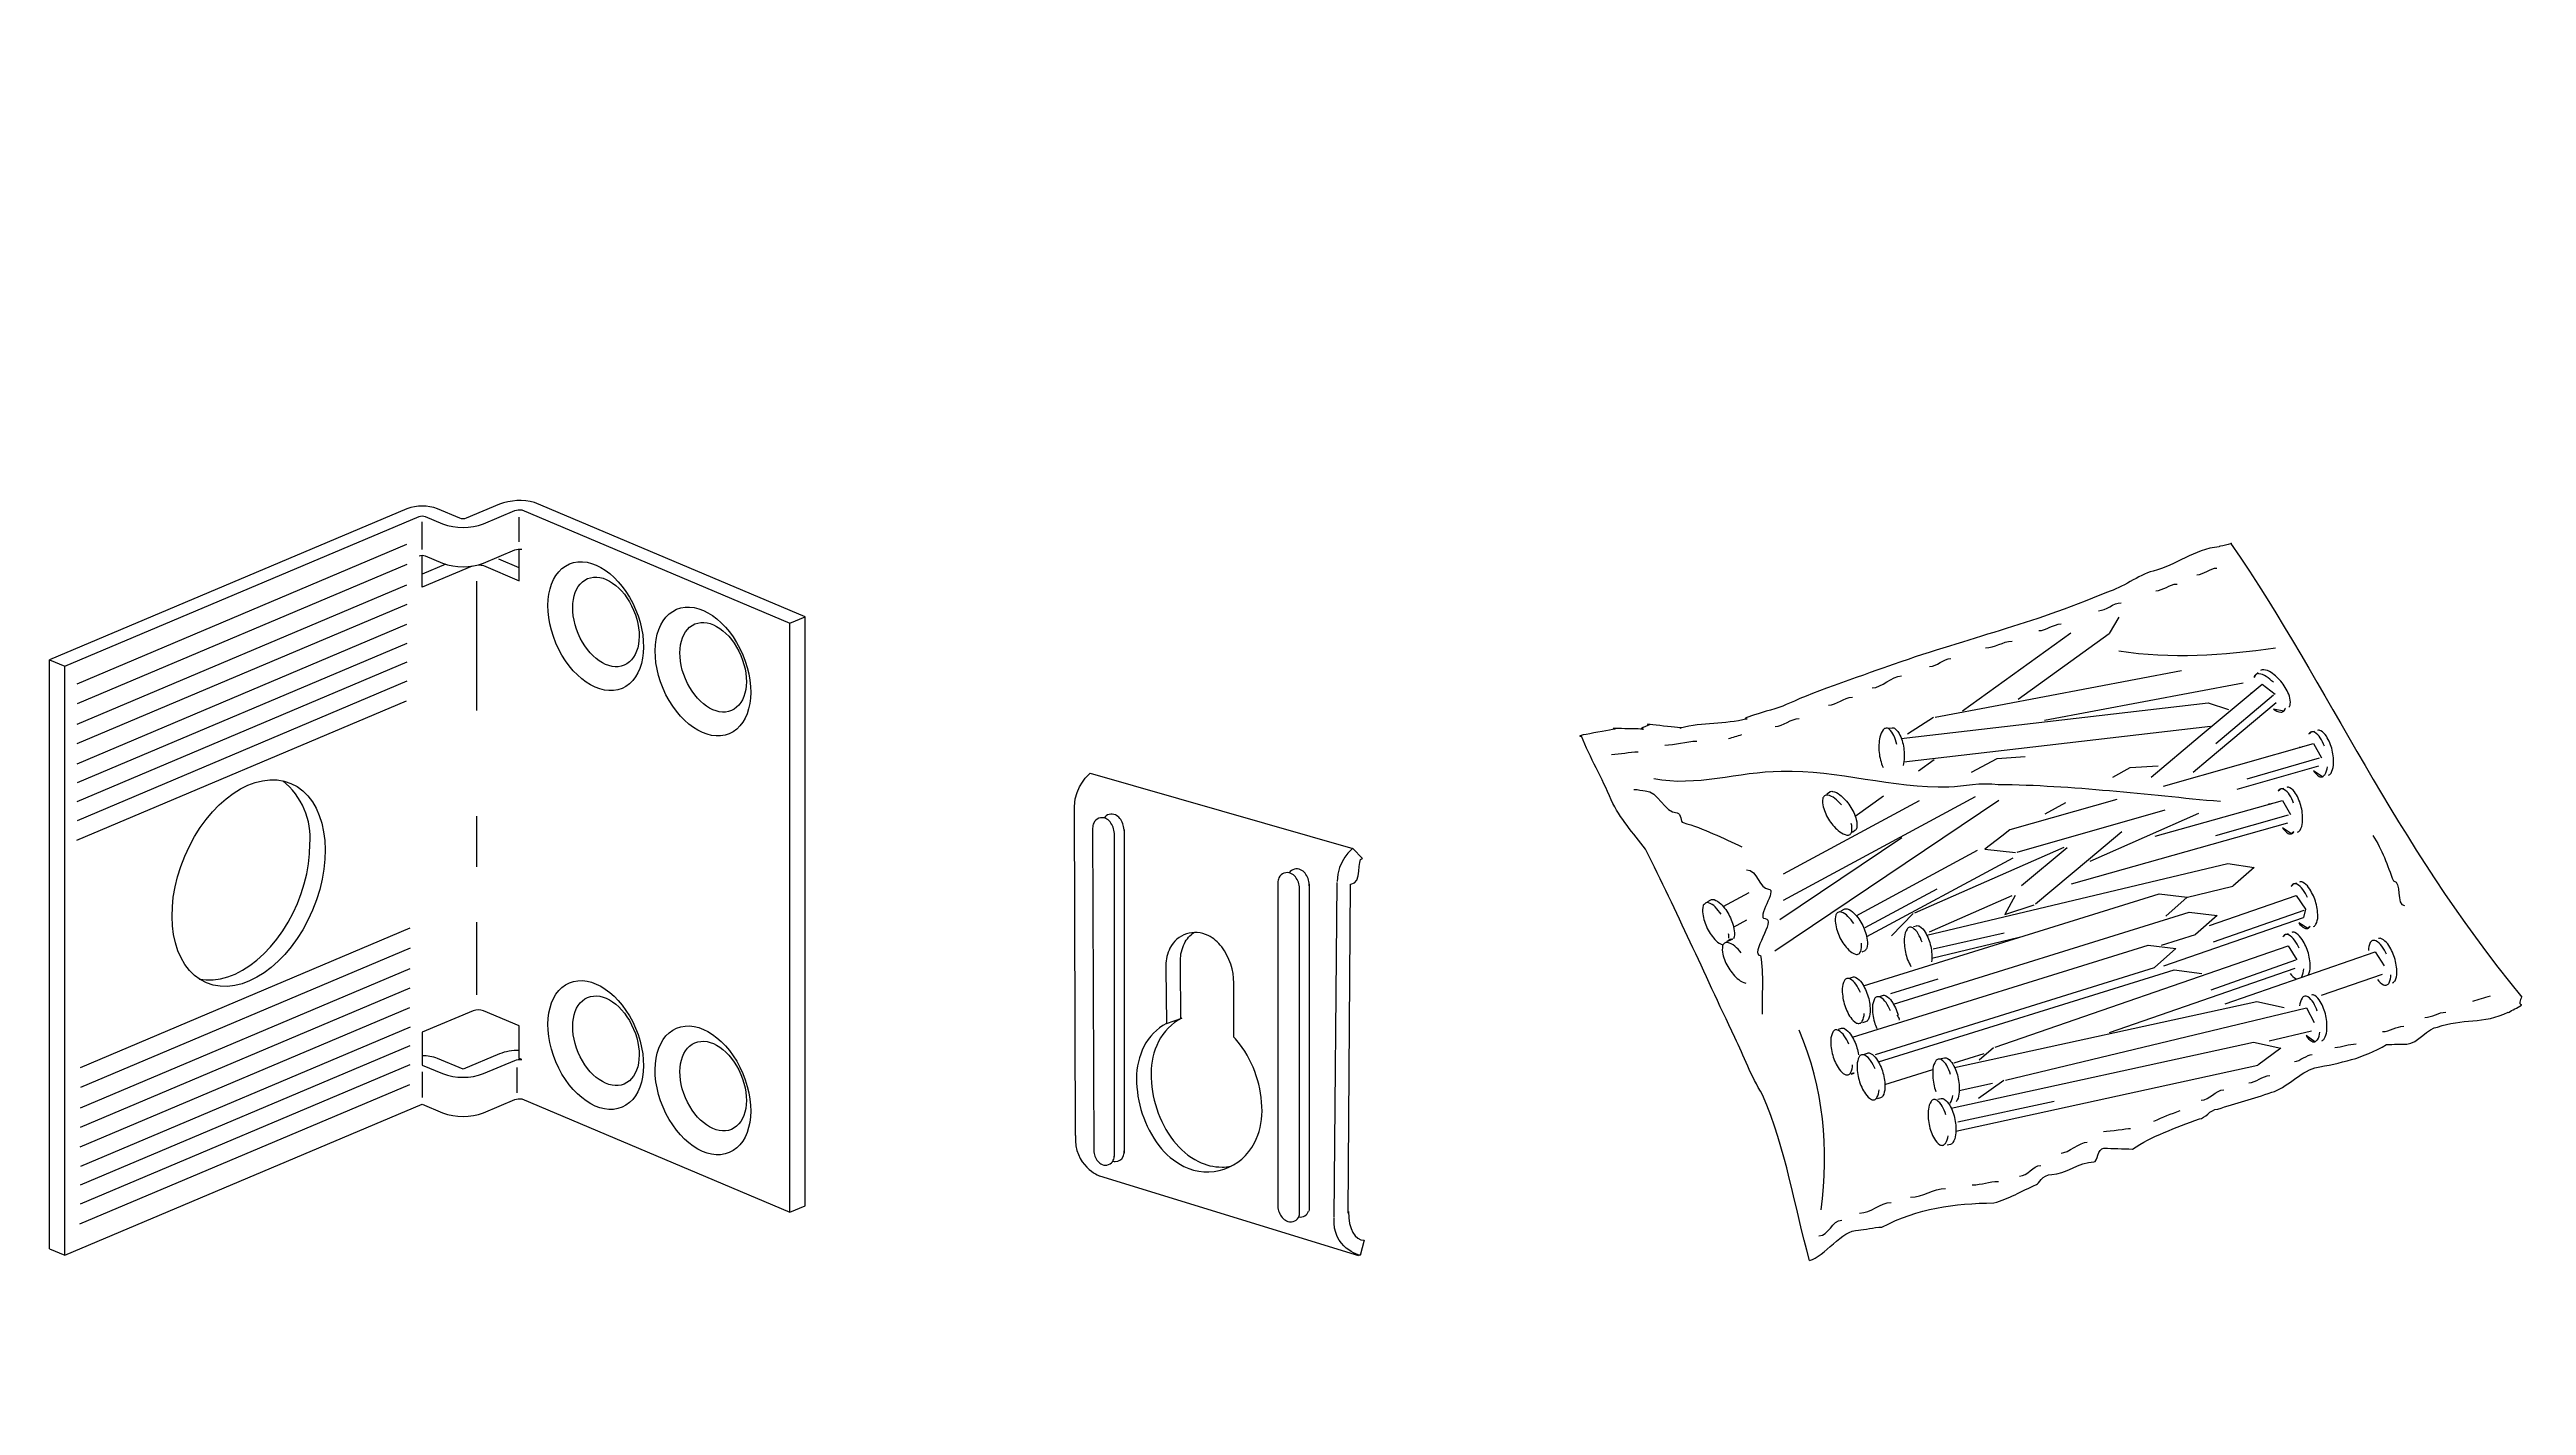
# Model space of a CAD drawing. Header units: metres. Extents: x -30.9 to 24.7, y -10.3 to 6.8.
# Drawn here: x -11.219 to -8.093, y 2.77 to 4.481 of the extents above; entities that cross this region are included whole.
import ezdxf

# ---------------------------------------------------------------- set-up
doc = ezdxf.new("R2010")
doc.units = ezdxf.units.M
doc.header["$MEASUREMENT"] = 0
doc.layers.add('PDF_Working_Num_Penna__7_Num_Penna__7', color=7, linetype='Continuous', lineweight=18)
doc.styles.add('GENERATED_STYLE_1', font='')
doc.styles.get('GENERATED_STYLE_1').set_extended_font_data('Arial')

msp = doc.modelspace()

# ---------------------------------------------------------------- linework, layer by layer
at = {"layer": 'PDF_Working_Num_Penna__7_Num_Penna__7', "color": 7, "linetype": 'Continuous', "lineweight": 18, "flags": 128}
for points in [[(-10.7489, 3.1499), (-10.7232, 3.1391, 0.17913), (-10.6716, 3.1391), (-10.6321, 3.1558, -0.123376), (-10.6232, 3.1567), (-10.285, 3.0138), (-10.2657, 3.022), (-10.2657, 3.7652), (-10.6072, 3.9095, 0.148682), (-10.6515, 3.9072), (-10.6935, 3.8894, -0.176947), (-10.7013, 3.8894), (-10.7296, 3.9014, 0.17935), (-10.7682, 3.9014), (-11.2193, 3.7108)], [(-11.2193, 2.9675), (-11.2, 2.9594), (-11.2, 3.7026), (-10.7528, 3.8916, -0.178241), (-10.7451, 3.8916), (-10.7232, 3.8823, 0.17913), (-10.6716, 3.8823), (-10.6321, 3.899, -0.122393), (-10.6232, 3.9), (-10.285, 3.757)], [(-10.7528, 3.842, -0.175926), (-10.7451, 3.842), (-10.7232, 3.8328, 0.17913), (-10.6716, 3.8328), (-10.6321, 3.8495, -0.124893), (-10.6232, 3.8504)], [(-10.6776, 3.8307, -0.090673), (-10.6716, 3.8296), (-10.6265, 3.8105), (-10.6265, 3.8506)], [(-8.4124, 3.6824, 0.050353), (-8.4215, 3.6899, 0.119623), (-8.4308, 3.6933, 0.203197), (-8.4346, 3.6922), (-8.4315, 3.6948)], [(-8.3929, 3.6511, 0.195819), (-8.391, 3.6547, 0.111646), (-8.3922, 3.665, 0.079076), (-8.4014, 3.6818, 0.081039), (-8.4153, 3.6948, 0.120053), (-8.4246, 3.6983, 0.204445), (-8.4285, 3.6971)], [(-8.8876, 3.6039, 0.048887), (-8.8914, 3.6153, 0.115802), (-8.8975, 3.6234, 0.427108), (-8.9047, 3.6226, 0.113194), (-8.909, 3.6133, 0.077173), (-8.91, 3.5939, 0.078211), (-8.905, 3.5751)], [(-8.8976, 3.6245), (-8.8936, 3.625, -0.205194), (-8.8898, 3.6239, -0.116006), (-8.8837, 3.6157, -0.078138), (-8.8786, 3.597, -0.07717), (-8.8796, 3.5776)], [(-8.3479, 3.6018, 0.050939), (-8.3531, 3.6123, 0.119106), (-8.3603, 3.6193, 0.20303), (-8.3643, 3.6198), (-8.3603, 3.6209)], [(-8.3428, 3.5652, 0.191807), (-8.3396, 3.5678, 0.110087), (-8.3366, 3.5777, 0.078816), (-8.3381, 3.5968, 0.080784), (-8.3455, 3.6143, 0.120634), (-8.3526, 3.6213, 0.207756), (-8.3566, 3.6218)], [(-11.0305, 3.3081), (-11.0302, 3.308), (-11.0216, 3.3069), (-11.0127, 3.3069), (-11.0036, 3.3082), (-10.9943, 3.3107), (-10.985, 3.3143), (-10.9757, 3.3191), (-10.9665, 3.325), (-10.9575, 3.332), (-10.9487, 3.3399), (-10.9404, 3.3488), (-10.9324, 3.3584), (-10.925, 3.3688), (-10.9182, 3.3799), (-10.912, 3.3915), (-10.9065, 3.4035), (-10.9018, 3.4158), (-10.8978, 3.4283), (-10.8947, 3.4409), (-10.8925, 3.4535), (-10.8911, 3.4659), (-10.8907, 3.478, 0.249493), (-10.9249, 3.5581)], [(-8.9575, 3.5277, 0.050071), (-8.966, 3.5359, 0.119832), (-8.9751, 3.54, 0.207099), (-8.979, 3.5391, 0.198069), (-8.9811, 3.5357, 0.112097), (-8.9806, 3.5254, 0.078642), (-8.9726, 3.5078, 0.081191), (-8.9597, 3.4938, 0.121058), (-8.9506, 3.4897, 0.206018), (-8.9467, 3.4905, 0.196334), (-8.9446, 3.494, 0.112269), (-8.9451, 3.5043)], [(-8.9761, 3.5415), (-8.9727, 3.5439, -0.208336), (-8.9688, 3.5448, -0.119708), (-8.9597, 3.5406, -0.079407), (-8.9468, 3.5266, -0.078576), (-8.9388, 3.5091, -0.111316), (-8.9383, 3.4988, -0.197696), (-8.9405, 3.4953), (-8.9438, 3.4929)], [(-8.3869, 3.5298, 0.049528), (-8.392, 3.5403, 0.119989), (-8.3991, 3.5473, 0.206085), (-8.4031, 3.5478), (-8.3991, 3.5489)], [(-8.382, 3.4932, 0.193826), (-8.3787, 3.4958, 0.11172), (-8.3756, 3.5056, 0.079171), (-8.3771, 3.5248, 0.080871), (-8.3844, 3.5423, 0.120575), (-8.3915, 3.5493, 0.207487), (-8.3955, 3.5498)], [(-9.8753, 3.4918, 0.162092), (-9.8807, 3.5062, 0.116747), (-9.8862, 3.5105, 0.414423), (-9.9013, 3.5048, 0.107893), (-9.9027, 3.4985), (-9.9027, 3.4979)], [(-9.8631, 3.4955), (-9.8631, 3.4958, 0.015457), (-9.8631, 3.4964, 0.162741), (-9.8684, 3.5107, 0.115623), (-9.874, 3.5151, 0.362195), (-9.8883, 3.5111)], [(-9.9027, 3.4989), (-9.9013, 3.0917, 0.16286), (-9.8961, 3.0781, 0.117079), (-9.8908, 3.074, 0.412195), (-9.8766, 3.0794, 0.107452), (-9.8753, 3.0854, 0.016296), (-9.8753, 3.0859)], [(-9.6414, 3.4225, 0.162783), (-9.6468, 3.4369, 0.117944), (-9.6524, 3.4413, 0.413317), (-9.6676, 3.4356, 0.106492), (-9.6689, 3.4294), (-9.6689, 3.0204)], [(-9.6292, 3.4255, 0.01747), (-9.6292, 3.4265, 0.015457), (-9.6292, 3.4271, 0.162034), (-9.6346, 3.4415, 0.116444), (-9.6402, 3.4459, 0.361835), (-9.6545, 3.4419)], [(-9.6689, 3.0222, 0.019178), (-9.669, 3.0213, 0.034046), (-9.6688, 3.0192, 0.162771), (-9.6621, 3.0057, 0.116052), (-9.6562, 3.0021, 0.415185), (-9.6421, 3.0092, 0.052882), (-9.6415, 3.012), (-9.6415, 3.423)], [(-9.6292, 3.4276), (-9.6292, 3.0181, -0.05234), (-9.6299, 3.0152)], [(-9.126, 3.4059), (-9.1224, 3.4078, -0.210929), (-9.1184, 3.4082, -0.119473), (-9.1099, 3.4029, -0.080133), (-9.0987, 3.3873, -0.078753), (-9.0929, 3.3689, -0.111518), (-9.0936, 3.3586)], [(-8.3692, 3.4107, 0.049134), (-8.3752, 3.421, 0.118447), (-8.3828, 3.4277, 0.209439), (-8.3868, 3.428), (-8.3829, 3.4293)], [(-8.3616, 3.3744, 0.201986), (-8.3586, 3.3771, 0.113006), (-8.3563, 3.3871, 0.077866), (-8.3593, 3.4063, 0.079768), (-8.3679, 3.4235, 0.118302), (-8.3755, 3.4302, 0.204496), (-8.3795, 3.4304)], [(-9.132, 3.4006, 0.111511), (-9.1327, 3.3903, 0.078158), (-9.1269, 3.3719, 0.079725), (-9.1157, 3.3563, 0.119041), (-9.1072, 3.351)], [(-9.1095, 3.3897, 0.049146), (-9.1169, 3.3989, 0.116568), (-9.1254, 3.4042, 0.206618), (-9.1294, 3.4038)], [(-8.9419, 3.3779, 0.050401), (-8.9494, 3.3871, 0.119001), (-8.9579, 3.3924, 0.204435), (-8.9619, 3.3921, 0.193753), (-8.9645, 3.3889, 0.112344), (-8.9652, 3.3786, 0.078111), (-8.9594, 3.3601, 0.079794), (-8.9482, 3.3446, 0.118164), (-8.9397, 3.3393, 0.208859), (-8.9357, 3.3396)], [(-8.9579, 3.3942), (-8.9543, 3.3961, -0.208655), (-8.9503, 3.3965, -0.119354), (-8.9418, 3.3912, -0.079997), (-8.9307, 3.3756, -0.077962), (-8.9249, 3.3572, -0.111551), (-8.9256, 3.3469, -0.195832), (-8.9282, 3.3437), (-8.9318, 3.3418)], [(-9.8096, 3.2518, 0.156206), (-9.8379, 3.2229, 0.11641), (-9.8473, 3.1828, 0.162315), (-9.819, 3.0979, 0.116501), (-9.7874, 3.0716, 0.414355), (-9.6984, 3.1013, 0.116315), (-9.6889, 3.1413, 0.162236), (-9.7172, 3.2262, 0.030144), (-9.7243, 3.2345), (-9.7245, 3.3027, 0.162196), (-9.7398, 3.3487, 0.116013), (-9.7569, 3.3629, 0.414098), (-9.8051, 3.3469, 0.116175), (-9.8102, 3.3252, 0.012052), (-9.8102, 3.3214), (-9.8096, 3.2518), (-9.7901, 3.2586, 0.161002), (-9.8196, 3.229, 0.116485), (-9.829, 3.1889, 0.162289), (-9.8007, 3.104, 0.116607), (-9.7691, 3.0777, 0.116473), (-9.7394, 3.0707, 0.042898), (-9.7278, 3.0717)], [(-9.7913, 3.2579), (-9.7919, 3.3275, -0.012005), (-9.7919, 3.3313, -0.116175), (-9.7868, 3.353, -0.129629), (-9.7748, 3.3667)], [(-9.0841, 3.3411, 0.049707), (-9.0923, 3.3495, 0.118329), (-9.1013, 3.354, 0.208918), (-9.1052, 3.3532, 0.197833), (-9.1075, 3.3498, 0.110776), (-9.1073, 3.3395, 0.078295), (-9.0998, 3.3217, 0.080391), (-9.0872, 3.3073, 0.118666), (-9.0783, 3.3028)], [(-8.8557, 3.3544, 0.048607), (-8.8607, 3.3652, 0.116991), (-8.8676, 3.3726, 0.42661), (-8.8748, 3.371, 0.112216), (-8.878, 3.3611, 0.076839), (-8.8768, 3.3417, 0.078354), (-8.8698, 3.3237)], [(-8.8668, 3.3743), (-8.8628, 3.3752, -0.20613), (-8.8589, 3.3745, -0.116738), (-8.8519, 3.3672, -0.078117), (-8.8449, 3.3492, -0.077823), (-8.8437, 3.3298)], [(-8.3798, 3.3469, 0.048901), (-8.3857, 3.3571, 0.11729), (-8.3933, 3.3638, 0.207175), (-8.3973, 3.3641), (-8.3934, 3.3654)], [(-8.3682, 3.3136, 0.112652), (-8.3659, 3.3236, 0.077214), (-8.3689, 3.3428, 0.07864), (-8.3776, 3.36, 0.116476), (-8.3852, 3.3666, 0.205005), (-8.3891, 3.3669)], [(-8.2696, 3.3393, 0.048835), (-8.2755, 3.3496, 0.117441), (-8.2832, 3.3563, 0.425402), (-8.29, 3.3539, 0.11118), (-8.2924, 3.3438)], [(-8.2588, 3.3057, 0.112685), (-8.2565, 3.3158, 0.077237), (-8.2595, 3.335, 0.07864), (-8.2681, 3.3522, 0.116811), (-8.2757, 3.3588, 0.207106), (-8.2797, 3.3591)], [(-8.9337, 3.2909, 0.048527), (-8.9394, 3.3014, 0.117249), (-8.9468, 3.3082, 0.425006), (-8.9539, 3.306, 0.112141), (-8.9565, 3.2961, 0.077059), (-8.954, 3.2768, 0.078887), (-8.9459, 3.2593, 0.117604), (-8.9385, 3.2525, 0.425088), (-8.9314, 3.2547, 0.112811), (-8.9288, 3.2647)], [(-8.9473, 3.3092), (-8.9434, 3.3104, -0.205939), (-8.9394, 3.31, -0.118128), (-8.932, 3.3032, -0.078364), (-8.9238, 3.2857, -0.077144), (-8.9214, 3.2664, -0.112015), (-8.924, 3.2564, -0.199333), (-8.9271, 3.2538), (-8.931, 3.2526)], [(-8.8956, 3.2677, 0.049064), (-8.9013, 3.2782, 0.117753), (-8.9087, 3.2851, 0.208637), (-8.9127, 3.2855, 0.199583), (-8.9158, 3.2829, 0.112141), (-8.9184, 3.2729, 0.077053), (-8.9159, 3.2537, 0.035693), (-8.913, 3.2457)], [(-8.9095, 3.2861), (-8.9056, 3.2873, -0.203434), (-8.9016, 3.2869, -0.117278), (-8.8942, 3.2801, -0.078668), (-8.8861, 3.2626)], [(-8.3569, 3.2674, 0.047343), (-8.3619, 3.2782, 0.116047), (-8.3689, 3.2856, 0.426665), (-8.3761, 3.2839, 0.11225), (-8.3792, 3.2741)], [(-8.3514, 3.2302, 0.202112), (-8.3481, 3.2326, 0.113127), (-8.345, 3.2424, 0.077371), (-8.3462, 3.2617, 0.078776), (-8.3532, 3.2797, 0.116524), (-8.3602, 3.2871, 0.207574), (-8.3641, 3.2878)], [(-8.2808, 3.3074, 0.117729), (-8.2732, 3.3008, 0.426808), (-8.2662, 3.3032, 0.111146), (-8.2639, 3.3133)], [(-10.7489, 3.1995), (-10.7232, 3.1886, 0.179478), (-10.6716, 3.1886), (-10.6321, 3.2053, -0.12434), (-10.6232, 3.2063), (-10.6265, 3.2077), (-10.6265, 3.249), (-10.6716, 3.268, 0.179416), (-10.6845, 3.268), (-10.7489, 3.2408)], [(-8.9483, 3.2259, 0.049064), (-8.954, 3.2364, 0.117753), (-8.9614, 3.2432, 0.208637), (-8.9654, 3.2437, 0.198161), (-8.9684, 3.241, 0.112141), (-8.971, 3.2311, 0.077053), (-8.9686, 3.2118, 0.078744), (-8.9605, 3.1943, 0.11798), (-8.953, 3.1875, 0.424598), (-8.946, 3.1897, 0.112965), (-8.9434, 3.1997)], [(-8.9614, 3.2446), (-8.9575, 3.2458, -0.202014), (-8.9536, 3.2454, -0.117101), (-8.9461, 3.2385, -0.078686), (-8.938, 3.2211, -0.035028), (-8.9362, 3.2125)], [(-10.6265, 3.218, 0.094333), (-10.6515, 3.2135), (-10.6974, 3.1941), (-10.7296, 3.2077, 0.096076), (-10.7489, 3.2111)], [(-8.915, 3.1945, 0.048549), (-8.9207, 3.205, 0.117477), (-8.9281, 3.2118, 0.21007), (-8.9321, 3.2123, 0.19667), (-8.9352, 3.2097, 0.112125), (-8.9377, 3.1997, 0.077001), (-8.9353, 3.1804, 0.078247), (-8.9272, 3.163, 0.117555), (-8.9198, 3.1561, 0.424023), (-8.9127, 3.1583, 0.11242), (-8.9101, 3.1683)], [(-8.9286, 3.2133), (-8.9247, 3.2145, -0.208178), (-8.9207, 3.2141, -0.117656), (-8.9133, 3.2072, -0.078221), (-8.9051, 3.1898, -0.07711), (-8.9027, 3.1705, -0.112015), (-8.9053, 3.1605, -0.200181), (-8.9084, 3.1579), (-8.9123, 3.1567)], [(-8.8198, 3.1877, 0.048613), (-8.8246, 3.1987, 0.115411), (-8.8314, 3.2062, 0.42875), (-8.8386, 3.2046, 0.113456), (-8.842, 3.1949, 0.077128), (-8.8411, 3.1755, 0.03885), (-8.8385, 3.1661)], [(-8.8315, 3.2077), (-8.8275, 3.2086, -0.206982), (-8.8236, 3.2078, -0.116871), (-8.8168, 3.2004, -0.078292), (-8.8101, 3.1822, -0.077205), (-8.8092, 3.1628, -0.112964), (-8.8126, 3.1531)], [(-8.8256, 3.1368, 0.04713), (-8.8304, 3.1477, 0.115024), (-8.8373, 3.1552, 0.428226), (-8.8445, 3.1536, 0.114074), (-8.8478, 3.1439, 0.077677), (-8.847, 3.1245, 0.078573), (-8.8403, 3.1064, 0.116557), (-8.8334, 3.0989, 0.203195), (-8.8295, 3.0982)], [(-8.8357, 3.1563), (-8.8317, 3.1572, -0.208578), (-8.8278, 3.1564, -0.11622), (-8.8209, 3.149, -0.078227), (-8.8143, 3.1308, -0.07767), (-8.8134, 3.1114, -0.113393), (-8.8168, 3.1017, -0.205058), (-8.82, 3.0994), (-8.824, 3.0985)], [(-9.8772, 3.0781, 0.076195), (-9.8741, 3.0776, 0.293425), (-9.8643, 3.0839, 0.107657), (-9.863, 3.09, 0.016293), (-9.863, 3.0905, 0.009836), (-9.8631, 3.0914)]]:
    msp.add_lwpolyline(points, format="xyb", dxfattribs=at)
for points in [[(-10.7489, 3.8499), (-10.7489, 3.885)], [(-10.6265, 3.8598), (-10.6265, 3.8908)], [(-10.7686, 3.8561), (-11.1848, 3.6802)], [(-10.7682, 3.831), (-11.1844, 3.6551)], [(-10.6858, 3.8291), (-10.7489, 3.8024), (-10.7489, 3.8427)], [(-10.7191, 3.8313), (-10.7489, 3.8187)], [(-10.6265, 3.8269), (-10.6523, 3.8378)], [(-10.7686, 3.8051), (-11.1848, 3.6292)], [(-10.6805, 3.8102), (-10.6805, 3.6468)], [(-10.7688, 3.7552), (-11.185, 3.5793)], [(-10.7685, 3.7806), (-11.1847, 3.6047)], [(-10.285, 3.0138), (-10.285, 3.7571), (-10.2657, 3.7652)], [(-8.6073, 3.7646), (-8.6196, 3.7438)], [(-10.7682, 3.7314), (-11.1844, 3.5555)], [(-8.8049, 3.6466), (-8.6682, 3.7448)], [(-8.7345, 3.6613), (-8.6196, 3.7438)], [(-11.2193, 2.9675), (-11.2193, 3.7108), (-11.2, 3.7026)], [(-10.7684, 3.7077), (-11.1847, 3.5317)], [(-8.7589, 3.6536), (-8.5284, 3.6972)], [(-10.7691, 3.6587), (-11.1853, 3.4828)], [(-10.7684, 3.6838), (-11.1846, 3.5078)], [(-8.7012, 3.6345), (-8.4507, 3.6818)], [(-8.5047, 3.6147), (-8.4266, 3.6799)], [(-8.485, 3.6052), (-8.4121, 3.6665)], [(-8.4266, 3.68), (-8.4101, 3.6676)], [(-8.882, 3.6115), (-8.7155, 3.6308)], [(-8.8788, 3.5821), (-8.4916, 3.6269)], [(-8.8414, 3.638), (-8.8742, 3.6168)], [(-8.8391, 3.6384), (-8.7589, 3.6536)], [(-8.7155, 3.6308), (-8.4948, 3.6563)], [(-8.4948, 3.6563), (-8.4689, 3.648)], [(-8.4946, 3.5852), (-8.4089, 3.6569)], [(-8.5668, 3.5627), (-8.5047, 3.6147)], [(-8.5512, 3.5514), (-8.3619, 3.6053)], [(-8.3619, 3.6053), (-8.3518, 3.5873)], [(-9.9057, 3.5676), (-9.5743, 3.4729)], [(-8.8603, 3.5709), (-8.8407, 3.585)], [(-8.7933, 3.5689), (-8.761, 3.5863)], [(-8.761, 3.5863), (-8.7257, 3.5888)], [(-8.6152, 3.5626), (-8.593, 3.5747)], [(-8.593, 3.5747), (-8.5576, 3.5771)], [(-8.5138, 3.5691), (-8.4946, 3.5852)], [(-8.4579, 3.5476), (-8.355, 3.5771)], [(-8.4456, 3.5607), (-8.354, 3.5872)], [(-9.0415, 3.3436), (-8.7591, 3.5338)], [(-9.0308, 3.4074), (-8.7885, 3.5383)], [(-9.0308, 3.4406), (-8.8591, 3.5334)], [(-8.9402, 3.5134), (-8.9044, 3.5392)], [(-8.6101, 3.5345), (-8.7449, 3.4961), (-8.755, 3.4884)], [(-8.5616, 3.4884), (-8.4008, 3.5334)], [(-8.4008, 3.5334), (-8.3909, 3.5154)], [(-10.6805, 3.5134), (-10.6805, 3.4496)], [(-9.9243, 3.1107), (-9.9255, 3.5258)], [(-8.7359, 3.4679), (-8.5488, 3.5215)], [(-8.7006, 3.5165), (-8.6742, 3.5308)], [(-8.6672, 3.4283), (-8.3941, 3.5051)], [(-8.6434, 3.4569), (-8.5064, 3.5173)], [(-8.4848, 3.4892), (-8.3931, 3.5152)], [(-9.8753, 3.084), (-9.8753, 3.4915)], [(-9.8631, 3.4961), (-9.8631, 3.0886)], [(-9.5622, 3.4602), (-9.5743, 3.4729)], [(-9.0353, 3.383), (-8.8815, 3.4865)], [(-8.9388, 3.3879), (-8.7859, 3.4705)], [(-8.8648, 3.3914), (-8.6764, 3.4744)], [(-8.755, 3.4884), (-8.7765, 3.472)], [(-8.7765, 3.472), (-8.738, 3.4678)], [(-8.7303, 3.426), (-8.6727, 3.4741)], [(-8.6456, 3.4589), (-8.6035, 3.4942)], [(-8.9257, 3.3617), (-8.7406, 3.4609)], [(-8.8497, 3.3632), (-8.47, 3.4538)], [(-8.7125, 3.4029), (-8.6456, 3.4589)], [(-8.47, 3.4538), (-8.4365, 3.4489)], [(-8.4365, 3.4489), (-8.4635, 3.4251)], [(-9.5943, 3.43), (-9.5983, 3.0076)], [(-9.5802, 3.0127), (-9.5773, 3.4278)], [(-9.1068, 3.3996), (-9.074, 3.4173)], [(-8.9296, 3.2993), (-8.5564, 3.4155)], [(-8.9278, 3.373), (-8.8366, 3.4219)], [(-8.8465, 3.3674), (-8.7419, 3.4135)], [(-8.7382, 3.4133), (-8.7513, 3.3896)], [(-8.5564, 3.4155), (-8.5212, 3.4111)], [(-8.5212, 3.4111), (-8.5482, 3.3872)], [(-8.5225, 3.411), (-8.4637, 3.425)], [(-8.4931, 3.3757), (-8.3834, 3.4136)], [(-8.3834, 3.4136), (-8.372, 3.396), (-8.3744, 3.3856)], [(-10.6805, 3.3799), (-10.6805, 3.2882)], [(-9.0937, 3.3734), (-9.0768, 3.3825)], [(-8.8669, 3.3905), (-8.8944, 3.3623)], [(-8.8918, 3.2762), (-8.5186, 3.3924)], [(-8.7513, 3.3896), (-8.7144, 3.4015)], [(-8.5506, 3.3247), (-8.3744, 3.3856)], [(-8.5186, 3.3924), (-8.4834, 3.388)], [(-8.4834, 3.388), (-8.5105, 3.3641)], [(-8.488, 3.3551), (-8.3736, 3.395)], [(-10.7646, 3.372), (-11.1808, 3.1961)], [(-10.7642, 3.3469), (-11.1804, 3.171)], [(-8.9438, 3.2347), (-8.5705, 3.3509)], [(-8.8434, 3.3344), (-8.7332, 3.3607)], [(-8.8418, 3.3459), (-8.752, 3.3661)], [(-8.7636, 3.2219), (-8.3939, 3.3497)], [(-8.5705, 3.3509), (-8.5353, 3.3464)], [(-8.5353, 3.3464), (-8.5624, 3.3226)], [(-8.5535, 3.3507), (-8.5105, 3.3641)], [(-8.3939, 3.3497), (-8.3826, 3.3321)], [(-10.7646, 3.321), (-11.1808, 3.1451)], [(-8.9144, 3.2126), (-8.5624, 3.3226)], [(-8.9109, 3.2034), (-8.5377, 3.3196)], [(-8.6194, 3.2406), (-8.385, 3.3217)], [(-8.5377, 3.3196), (-8.5025, 3.3151)], [(-8.491, 3.2944), (-8.3841, 3.3321)], [(-8.4733, 3.2767), (-8.2837, 3.3422)], [(-8.3516, 3.2876), (-8.2748, 3.3142)], [(-8.2837, 3.3422), (-8.2724, 3.3246)], [(-10.7645, 3.2966), (-11.1807, 3.1207)], [(-8.8952, 3.2897), (-8.8356, 3.3083)], [(-10.7648, 3.2716), (-11.181, 3.0957)], [(-8.8147, 3.1963), (-8.4334, 3.2796)], [(-8.7503, 3.1804), (-8.3707, 3.2716)], [(-8.4334, 3.2796), (-8.3987, 3.2721)], [(-8.3707, 3.2716), (-8.361, 3.253)], [(-10.7645, 3.2236), (-11.1807, 3.0477)], [(-10.7642, 3.2473), (-11.1804, 3.0714)], [(-10.7489, 3.2408), (-10.7489, 3.1995)], [(-8.8189, 3.1449), (-8.4376, 3.2282)], [(-8.7658, 3.2211), (-8.7839, 3.2057)], [(-8.4376, 3.2282), (-8.4029, 3.2207)], [(-8.4029, 3.2207), (-8.4318, 3.1993)], [(-8.4178, 3.23), (-8.3643, 3.2428)], [(-10.7644, 3.1997), (-11.1806, 3.0238)], [(-10.7489, 3.1911), (-10.7489, 3.1584)], [(-10.6295, 3.1964), (-10.6295, 3.1643)], [(-8.9028, 3.1751), (-8.8421, 3.194)], [(-8.8153, 3.2023), (-8.7772, 3.2142)], [(-8.8131, 3.116), (-8.4318, 3.1993)], [(-10.7651, 3.1746), (-11.1813, 2.9987)], [(-8.8089, 3.1674), (-8.7669, 3.1766)], [(-8.7526, 3.1799), (-8.7844, 3.1571)], [(-11.2, 2.9594), (-10.7489, 3.1499)], [(-8.8108, 3.1277), (-8.6892, 3.1539)], [(-9.8939, 3.0595), (-9.567, 2.9593)], [(-9.5601, 2.9783), (-9.5652, 2.9593)]]:
    msp.add_lwpolyline(points, dxfattribs=at)
for points in [[(-8.4347, 3.6922, 0.194647), (-8.4366, 3.6885, 0.11247)], [(-8.4123, 3.6484, 0.118817), (-8.4029, 3.6449, 0.202122), (-8.3991, 3.6461)], [(-8.3991, 3.6461, 0.193821), (-8.3972, 3.6498, 0.110849)], [(-8.3643, 3.6198, 0.196187), (-8.3675, 3.6172, 0.11168)], [(-8.3616, 3.5707, 0.118005), (-8.3545, 3.5637, 0.203641), (-8.3505, 3.5632)], [(-8.4031, 3.5478, 0.195163), (-8.4064, 3.5453, 0.111984)], [(-8.4007, 3.4987, 0.118083), (-8.3936, 3.4918, 0.202929), (-8.3896, 3.4913)], [(-8.3896, 3.4913, 0.194723), (-8.3864, 3.4938, 0.110597)], [(-8.3868, 3.428, 0.20148), (-8.3898, 3.4252, 0.112189)], [(-8.3804, 3.3788, 0.116577), (-8.3728, 3.3722, 0.207675), (-8.3689, 3.3719)], [(-9.1023, 3.3554), (-9.0989, 3.3577, -0.204627), (-9.095, 3.3585, -0.119938)], [(-8.3973, 3.3641, 0.199836), (-8.4003, 3.3614, 0.11249)], [(-8.3689, 3.3719, 0.200969), (-8.3659, 3.3746, 0.112133)], [(-8.371, 3.2367, 0.115294), (-8.364, 3.2294, 0.206583), (-8.36, 3.2287)], [(-8.9452, 3.188), (-8.9413, 3.1892, 0.198921)]]:
    msp.add_lwpolyline(points, format="xyb", close=True, dxfattribs=at)
at = {"layer": 'PDF_Working_Num_Penna__7_Num_Penna__7', "color": 7, "linetype": 'Continuous', "lineweight": 18}
for centre, radius, start, end in [((-8.442, 3.6738), 0.00522, 281.0877, 326.5748), ((-9.1763, 3.8967), 0.2952, 284.9911, 288.3962), ((-8.3785, 3.6059), 0.00521, 256.9766, 302.4786), ((-8.3675, 3.5775), 0.0234, 330.0109, 355.4909), ((-8.4174, 3.5341), 0.00522, 256.8573, 302.2629), ((-9.6557, 3.422), 0.0143, 355.9353, 359.9981), ((-9.1233, 3.3614), 0.0236, 355.8532, 8.4963), ((-8.9556, 3.3496), 0.0235, 343.1312, 8.5748), ((-8.3733, 3.3276), 0.0218, 215.5875, 242.3475), ((-8.3974, 3.3208), 0.0233, 334.4036, 0.0203), ((-8.0328, 2.8919), 0.4083, 105.0611, 108.3176), ((-8.2792, 3.5867), 0.36, 297.0058, 299.9717), ((-8.3766, 3.243), 0.0231, 329.0912, 354.8182), ((-8.8398, 3.1636), 0.023, 327.9206, 353.798), ((-8.2979, 2.5126), 0.6706, 110.2756, 113.345), ((-8.8457, 3.1127), 0.0229, 327.9791, 353.8654), ((-9.6404, 3.0186), 0.0109, 258.4501, 341.4871)]:
    msp.add_arc(centre, radius, start, end, dxfattribs=at)
for centre, major_axis, ratio in [((-10.5299, 3.7532), (-0.0332, 0.0785), 0.641027), ((-10.517, 3.7586), (-0.0231, 0.0546), 0.640745), ((-10.3946, 3.696), (-0.0332, 0.0785), 0.640849), ((-10.3817, 3.7014), (-0.0231, 0.0546), 0.640785), ((-10.968, 3.429), (0.0532, 0.1259), 0.640878), ((-10.5299, 3.2247), (-0.0332, 0.0785), 0.640857), ((-10.517, 3.2301), (-0.0231, 0.0546), 0.6407), ((-10.3946, 3.1675), (-0.0332, 0.0785), 0.640966), ((-10.3817, 3.1729), (-0.0231, 0.0546), 0.640704)]:
    msp.add_ellipse(centre, major_axis=major_axis, ratio=ratio, dxfattribs=at)
for points in [[(-8.4807, 3.8534), (-8.5137, 3.8502), (-8.5343, 3.8302), (-8.5642, 3.8228)], [(-8.4663, 3.8578), (-8.4602, 3.8578), (-8.4847, 3.8534), (-8.4807, 3.8534)], [(-8.4663, 3.8578), (-8.337, 3.6698), (-8.2657, 3.4891), (-8.0988, 3.2852)], [(-8.5642, 3.8228), (-8.5829, 3.8177), (-8.603, 3.8014), (-8.6218, 3.7963)], [(-8.5088, 3.8182), (-8.5, 3.8182), (-8.4924, 3.8266), (-8.4836, 3.8266)], [(-8.6218, 3.7963), (-8.7249, 3.753), (-8.7899, 3.7407), (-8.8922, 3.7049)], [(-8.5609, 3.798), (-8.5515, 3.798), (-8.5434, 3.8064), (-8.534, 3.8064)], [(-8.7086, 3.7476), (-8.6988, 3.7476), (-8.6903, 3.756), (-8.6801, 3.756)], [(-8.6331, 3.7728), (-8.6229, 3.7728), (-8.6147, 3.7829), (-8.6045, 3.7829)], [(-8.7758, 3.7258), (-8.7641, 3.7258), (-8.7539, 3.7342), (-8.7422, 3.7342)], [(-8.6074, 3.722), (-8.5418, 3.7118), (-8.4754, 3.7163), (-8.4096, 3.726)], [(-8.8922, 3.7049), (-8.9225, 3.6938), (-8.9924, 3.6707), (-9.0232, 3.6559)], [(-8.9186, 3.6754), (-8.9065, 3.6754), (-8.894, 3.6905), (-8.8816, 3.6905)], [(-8.8463, 3.7023), (-8.8367, 3.7023), (-8.8291, 3.7124), (-8.8195, 3.7124)], [(-8.974, 3.6536), (-8.9634, 3.6536), (-8.9545, 3.6637), (-8.9438, 3.6637)], [(-9.2005, 3.6298), (-9.193, 3.6298), (-9.2169, 3.6233), (-9.2086, 3.6233)], [(-9.1612, 3.6247), (-9.1498, 3.6247), (-9.2149, 3.6298), (-9.2005, 3.6298)], [(-9.0764, 3.6363), (-9.1063, 3.6289), (-9.1313, 3.6322), (-9.1612, 3.6247)], [(-9.0232, 3.6559), (-9.0424, 3.647), (-9.0912, 3.6363), (-9.0764, 3.6363)], [(-9.0412, 3.6267), (-9.0305, 3.6267), (-9.0216, 3.6368), (-9.0109, 3.6368)], [(-9.2447, 3.6242), (-9.2292, 3.6242), (-9.3006, 3.6145), (-9.2858, 3.6145)], [(-9.2483, 3.5341), (-9.2595, 3.562), (-9.2747, 3.5866), (-9.2858, 3.6145)], [(-9.2086, 3.6233), (-9.1978, 3.6233), (-9.2551, 3.6242), (-9.2447, 3.6242)], [(-9.1805, 3.6032), (-9.168, 3.6032), (-9.1531, 3.6082), (-9.1402, 3.6082)], [(-9.9255, 3.5258), (-9.9255, 3.5522), (-9.9057, 3.5676), (-9.9057, 3.5676)], [(-9.2477, 3.5915), (-9.2361, 3.5915), (-9.2258, 3.5948), (-9.2141, 3.5948)], [(-9.1943, 3.561), (-9.1411, 3.5503), (-9.088, 3.5699), (-9.0335, 3.5703)], [(-9.0335, 3.5703), (-8.9607, 3.5722), (-8.8946, 3.5485), (-8.8218, 3.5504)], [(-8.3505, 3.5632), (-8.3491, 3.5632), (-8.3487, 3.5658), (-8.3473, 3.5658)], [(-9.205, 3.4718), (-9.2206, 3.4927), (-9.2367, 3.5099), (-9.2483, 3.5341)], [(-9.2195, 3.5473), (-9.2141, 3.5473), (-9.2093, 3.5455), (-9.2052, 3.5455)], [(-9.2052, 3.5455), (-9.1889, 3.5455), (-9.1813, 3.5176), (-9.165, 3.5176)], [(-8.8218, 3.5504), (-8.8035, 3.5518), (-8.7812, 3.5564), (-8.7597, 3.5536)], [(-8.7597, 3.5536), (-8.6655, 3.5527), (-8.5726, 3.5406), (-8.4793, 3.5323)], [(-9.165, 3.5176), (-9.1593, 3.5176), (-9.161, 3.5053), (-9.1574, 3.5053)], [(-9.1574, 3.5053), (-9.1311, 3.4981), (-9.1072, 3.4855), (-9.0831, 3.4748)], [(-9.8753, 3.4912), (-9.8751, 3.4912), (-9.8755, 3.4918), (-9.8753, 3.4918)], [(-9.5743, 3.4729), (-9.5743, 3.4729), (-9.5941, 3.4575), (-9.5941, 3.4311)], [(-9.092, 3.2343), (-9.1326, 3.3189), (-9.1639, 3.3909), (-9.205, 3.4718)], [(-8.2869, 3.489), (-8.2749, 3.4715), (-8.2685, 3.4514), (-8.2609, 3.4317)], [(-9.577, 3.4278), (-9.5616, 3.4278), (-9.57, 3.4602), (-9.5622, 3.4602)], [(-9.0775, 3.4458), (-9.063, 3.4458), (-9.0614, 3.4214), (-9.0496, 3.4214)], [(-9.6689, 3.4292), (-9.6689, 3.4292), (-9.669, 3.4291), (-9.6689, 3.4291)], [(-9.6414, 3.422), (-9.6412, 3.422), (-9.6416, 3.4225), (-9.6414, 3.4225)], [(-9.0496, 3.4214), (-9.0377, 3.4214), (-9.0658, 3.3842), (-9.054, 3.3842)], [(-8.2609, 3.4317), (-8.2496, 3.4317), (-8.2582, 3.4007), (-8.2467, 3.4007)], [(-9.1294, 3.4038), (-9.128, 3.4038), (-9.1334, 3.4006), (-9.132, 3.4006)], [(-9.054, 3.3842), (-9.0382, 3.3842), (-9.075, 3.3377), (-9.0596, 3.3377)], [(-9.0596, 3.3377), (-9.0554, 3.3126), (-9.0583, 3.2884), (-9.0576, 3.2638)], [(-8.9357, 3.3396), (-8.9344, 3.3396), (-8.9346, 3.3428), (-8.9332, 3.3428)], [(-8.2618, 3.303), (-8.2604, 3.303), (-8.2602, 3.3057), (-8.2588, 3.3057)], [(-8.0988, 3.2852), (-8.0988, 3.2852), (-8.1042, 3.2757), (-8.099, 3.2757)], [(-8.8851, 3.2568), (-8.8819, 3.2568), (-8.8893, 3.2626), (-8.8861, 3.2626)], [(-8.2212, 3.2595), (-8.2115, 3.2595), (-8.204, 3.2662), (-8.1945, 3.2662)], [(-8.2051, 3.2474), (-8.1747, 3.2585), (-8.1466, 3.2511), (-8.1158, 3.266)], [(-9.0571, 3.1618), (-9.0723, 3.1864), (-9.0804, 3.2101), (-9.092, 3.2343)], [(-8.9833, 3.0166), (-8.9732, 3.0948), (-8.9796, 3.1696), (-9.011, 3.2436)], [(-8.36, 3.2287), (-8.3587, 3.2287), (-8.3582, 3.2311), (-8.3568, 3.2311)], [(-8.36, 3.1958), (-8.3266, 3.2027), (-8.3007, 3.2069), (-8.2694, 3.2255)], [(-8.3346, 3.2217), (-8.3256, 3.2217), (-8.3169, 3.2262), (-8.3079, 3.2262)], [(-8.2746, 3.2417), (-8.2653, 3.2417), (-8.257, 3.2484), (-8.2479, 3.2484)], [(-8.2694, 3.2255), (-8.2613, 3.2255), (-8.2511, 3.226), (-8.2439, 3.226)], [(-8.2439, 3.226), (-8.2308, 3.226), (-8.2165, 3.2474), (-8.2051, 3.2474)], [(-8.4145, 3.1651), (-8.3958, 3.1702), (-8.3788, 3.1907), (-8.36, 3.1958)], [(-8.3855, 3.204), (-8.3796, 3.204), (-8.3695, 3.2128), (-8.3635, 3.2128)], [(-8.9978, 2.9528), (-9.0171, 3.0214), (-9.0269, 3.092), (-9.0571, 3.1618)], [(-8.5036, 3.155), (-8.493, 3.155), (-8.4853, 3.1683), (-8.4747, 3.1683)], [(-8.4824, 3.1437), (-8.4596, 3.1521), (-8.4373, 3.1567), (-8.4145, 3.1651)], [(-8.4435, 3.1772), (-8.434, 3.1772), (-8.4263, 3.1861), (-8.4169, 3.1861)], [(-8.59, 3.0935), (-8.5664, 3.1093), (-8.536, 3.1205), (-8.5056, 3.1316)], [(-8.5056, 3.1316), (-8.4984, 3.1316), (-8.4927, 3.1437), (-8.4824, 3.1437)], [(-9.9243, 3.1107), (-9.9269, 3.072), (-9.8939, 3.0595), (-9.8939, 3.0595)], [(-8.8295, 3.0982), (-8.8281, 3.0982), (-8.8277, 3.1005), (-8.8262, 3.1005)], [(-8.6804, 3.0884), (-8.6716, 3.0884), (-8.6557, 3.1022), (-8.6475, 3.1022)], [(-8.6268, 3.1158), (-8.6179, 3.1158), (-8.5978, 3.1194), (-8.5925, 3.1194)], [(-9.9013, 3.0923), (-9.9011, 3.0923), (-9.9014, 3.0917), (-9.9013, 3.0917)], [(-8.7326, 3.0594), (-8.7224, 3.0594), (-8.716, 3.0727), (-8.7059, 3.0727)], [(-8.6918, 3.0614), (-8.6753, 3.0614), (-8.6573, 3.0772), (-8.6391, 3.0772)], [(-8.6391, 3.0772), (-8.634, 3.0772), (-8.6343, 3.0944), (-8.6262, 3.0944)], [(-8.6262, 3.0944), (-8.6148, 3.0944), (-8.6031, 3.0935), (-8.59, 3.0935)], [(-8.8705, 3.0327), (-8.8544, 3.0327), (-8.8419, 3.0438), (-8.826, 3.0438)], [(-8.7926, 3.0483), (-8.7797, 3.0483), (-8.7717, 3.0527), (-8.7593, 3.0527)], [(-8.7651, 3.0256), (-8.7463, 3.0307), (-8.7307, 3.04), (-8.7115, 3.0489)], [(-8.7115, 3.0489), (-8.7079, 3.0489), (-8.7051, 3.0614), (-8.6918, 3.0614)], [(-9.5652, 2.9593), (-9.5652, 2.9593), (-9.6005, 2.968), (-9.598, 3.0067)], [(-9.5799, 3.0145), (-9.5799, 2.9921), (-9.5713, 2.9783), (-9.5601, 2.9783)], [(-8.9861, 2.9838), (-8.9732, 2.9838), (-8.9696, 3.0038), (-8.9572, 3.0038)], [(-8.9349, 3.0127), (-8.92, 3.0127), (-8.9087, 3.026), (-8.8949, 3.026)], [(-8.9066, 2.9949), (-8.8602, 3.0191), (-8.816, 3.0247), (-8.7651, 3.0256)], [(-8.9978, 2.9528), (-8.9791, 2.9579), (-8.9568, 2.9912), (-8.9361, 2.9912)], [(-8.9361, 2.9912), (-8.928, 2.9912), (-8.917, 2.9949), (-8.9066, 2.9949)]]:
    msp.add_open_spline(points, degree=3, dxfattribs=at)

# ---------------------------------------------------------------- texts
at = {"layer": 'PDF_Working_Num_Penna__7_Num_Penna__7', "color": 7, "linetype": 'Continuous', "lineweight": 18, "char_height": 0.00000321, "attachment_point": 7, "rotation": 90, "style": 'GENERATED_STYLE_1'}
for s, insert in [('\\A1;{\\pql;\\fArial|b0|i0|c0|p34;101350}', (-10.9772, 4.4791)), ('\\A1;{\\pql;\\fArial|b0|i0|c0|p34;101345}', (-10.6014, 4.479)), ('\\A1;{\\pql;\\fArial|b0|i0|c0|p34;110519}', (-10.2171, 4.4792)), ('\\A1;{\\pql;\\fArial|b0|i0|c0|p34;100001}', (-9.7014, 4.4781)), ('\\A1;{\\pql;\\fArial|b0|i0|c0|p34;101449}', (-9.192, 4.4785)), ('\\A1;{\\pql;\\fArial|b0|i0|c0|p34;103095}', (-8.6966, 4.4808)), ('\\A1;{\\pql;\\fArial|b0|i0|c0|p34;107091}', (-8.0929, 4.4765)), ('\\A1;{\\pql;\\fArial|b0|i0|c0|p34;115753}', (-10.1767, 3.0014)), ('\\A1;{\\pql;\\fArial|b0|i0|c0|p34;103693}', (-9.4807, 2.9454)), ('\\A1;{\\pql;\\fArial|b0|i0|c0|p34;101221}', (-8.4221, 2.939))]:
    msp.add_mtext(s, dxfattribs=dict(at, insert=insert))
at = {"layer": 'PDF_Working_Num_Penna__7_Num_Penna__7', "color": 7, "linetype": 'Continuous', "lineweight": 18, "char_height": 0.0000077, "attachment_point": 7, "style": 'GENERATED_STYLE_1'}
for s, insert in [('\\A1;{\\pql;\\fArial|b0|i0|c0|p34;12x 10x 10x}', (-11.2178, 4.3059)), ('\\A1;{\\pql;\\fArial|b0|i0|c0|p34;1x}', (-9.873, 4.3063)), ('\\A1;{\\pql;\\fArial|b0|i0|c0|p34;4x}', (-9.4298, 4.3063)), ('\\A1;{\\pql;\\fArial|b0|i0|c0|p34;4x}', (-8.9509, 4.3063)), ('\\A1;{\\pql;\\fArial|b0|i0|c0|p34;3x}', (-8.4099, 4.3007)), ('\\A1;{\\pql;\\fArial|b0|i0|c0|p34;2x}', (-10.6321, 2.77)), ('\\A1;{\\pql;\\fArial|b0|i0|c0|p34;2x}', (-9.7804, 2.77)), ('\\A1;{\\pql;\\fArial|b0|i0|c0|p34;1x}', (-8.8024, 2.7699))]:
    msp.add_mtext(s, dxfattribs=dict(at, insert=insert))

doc.saveas('drawing.dxf')
